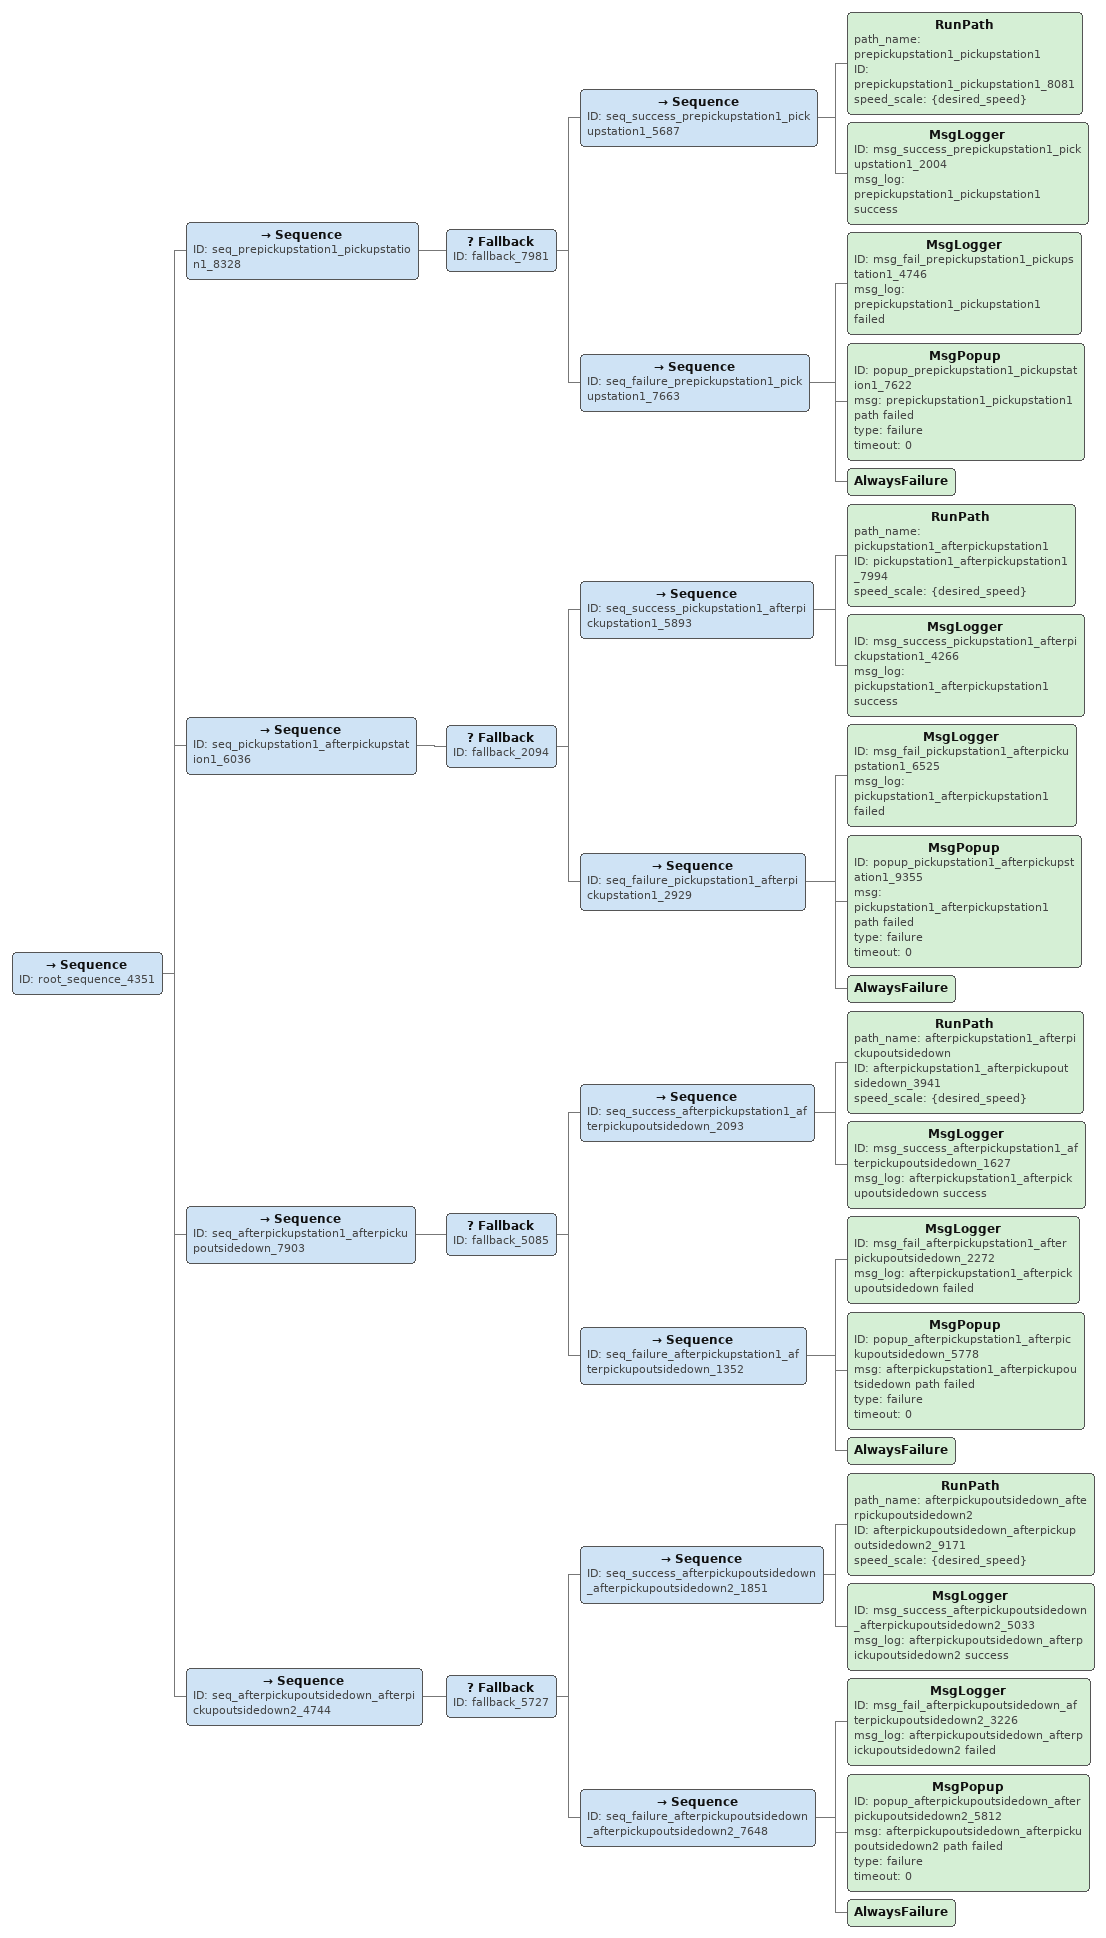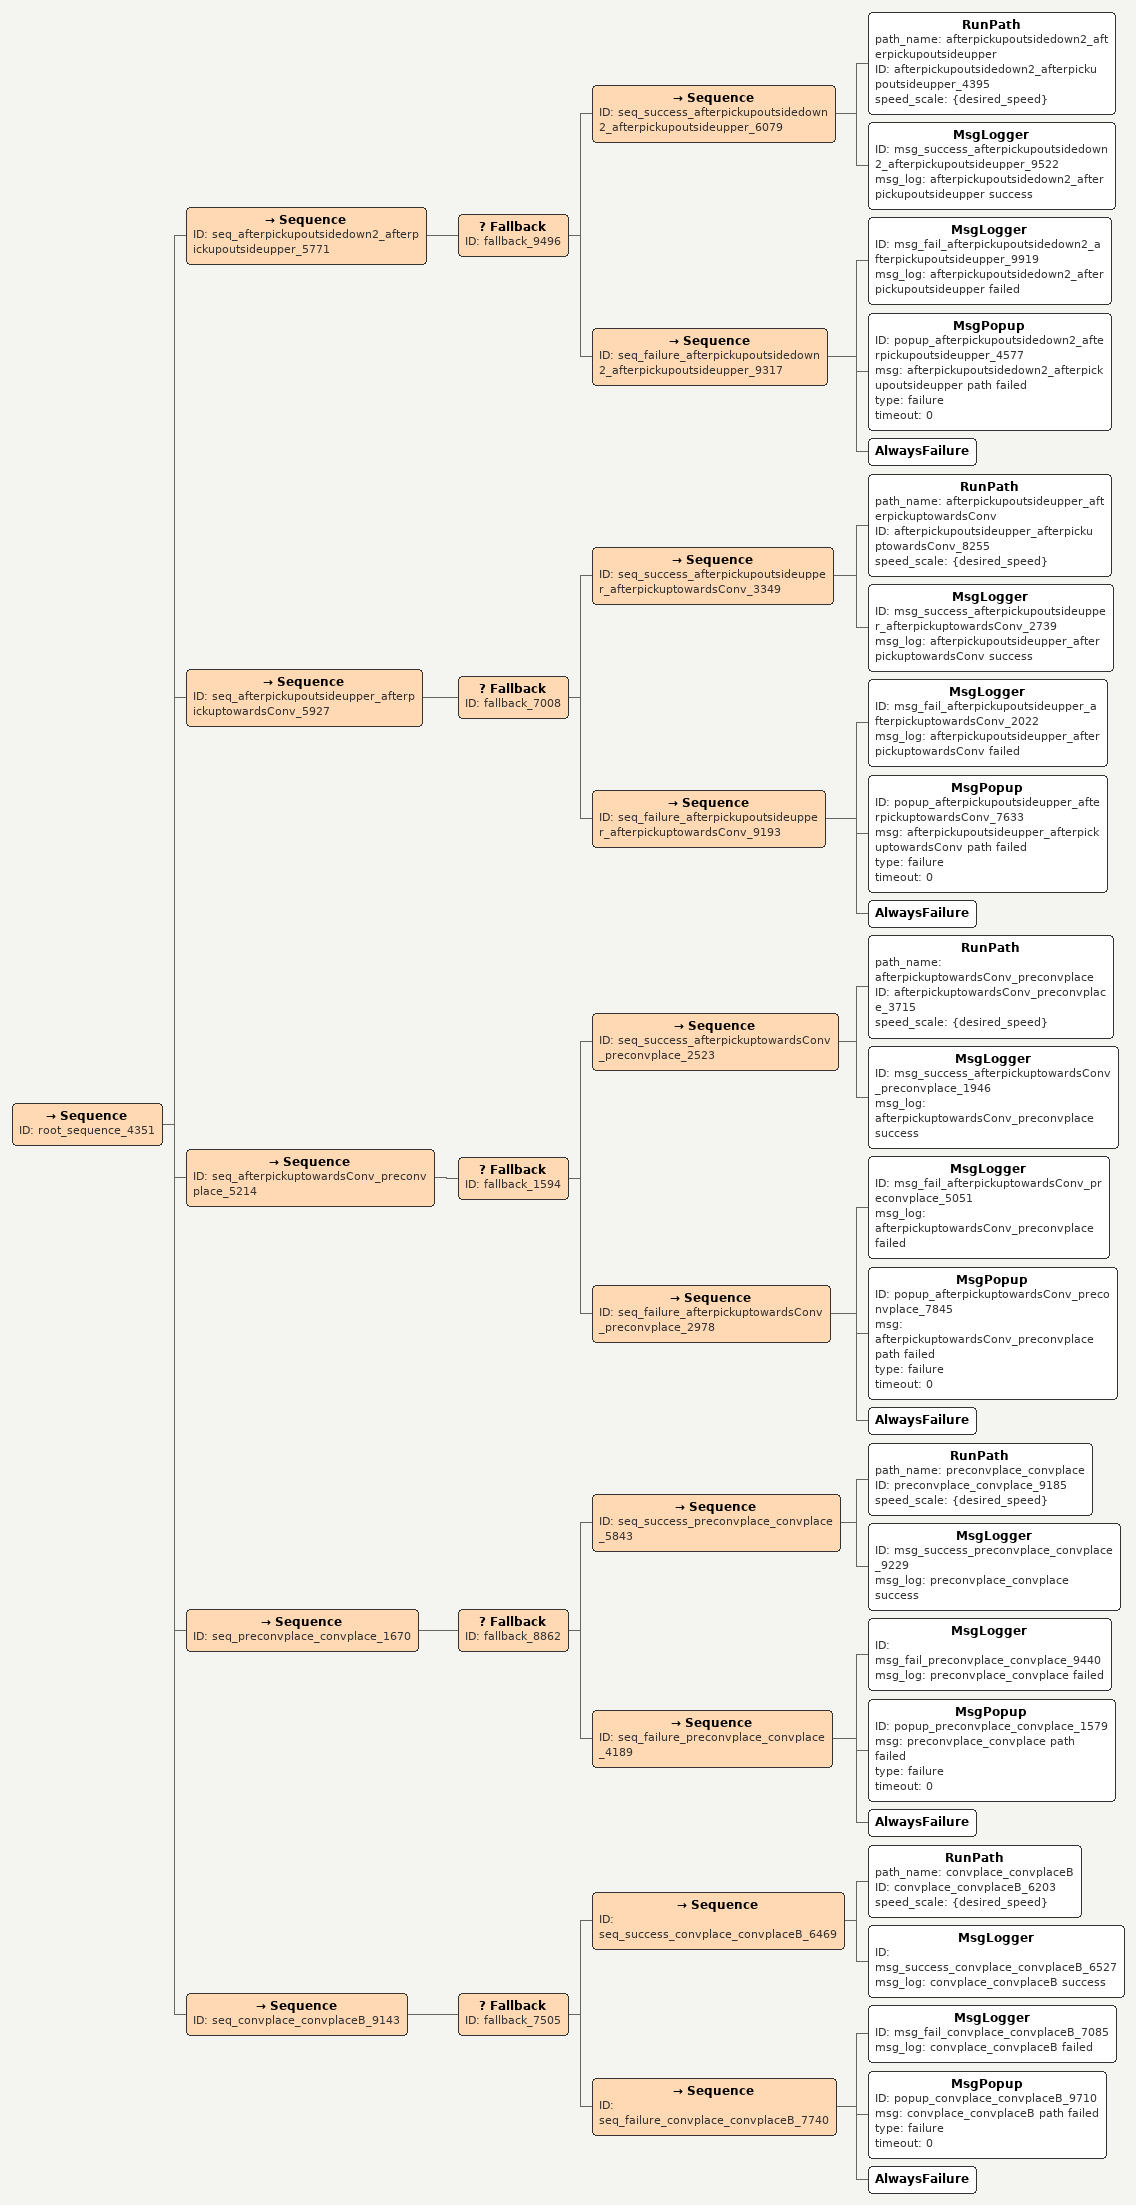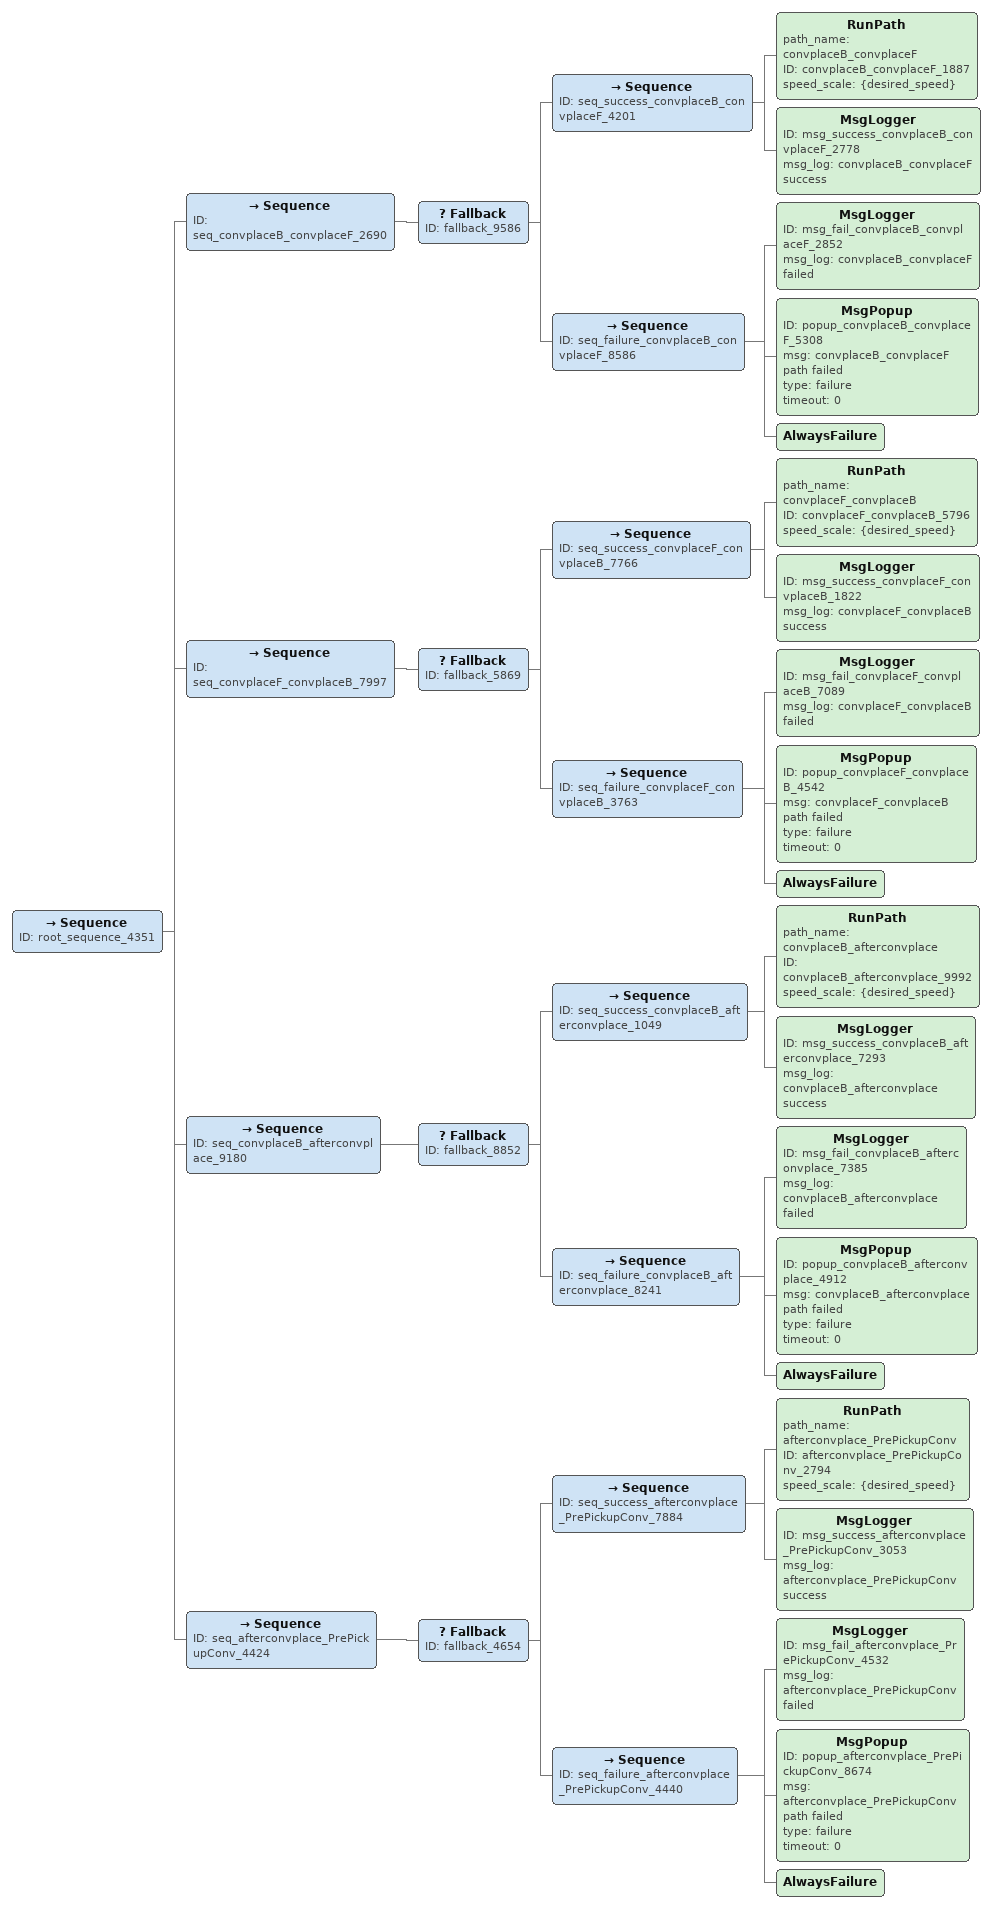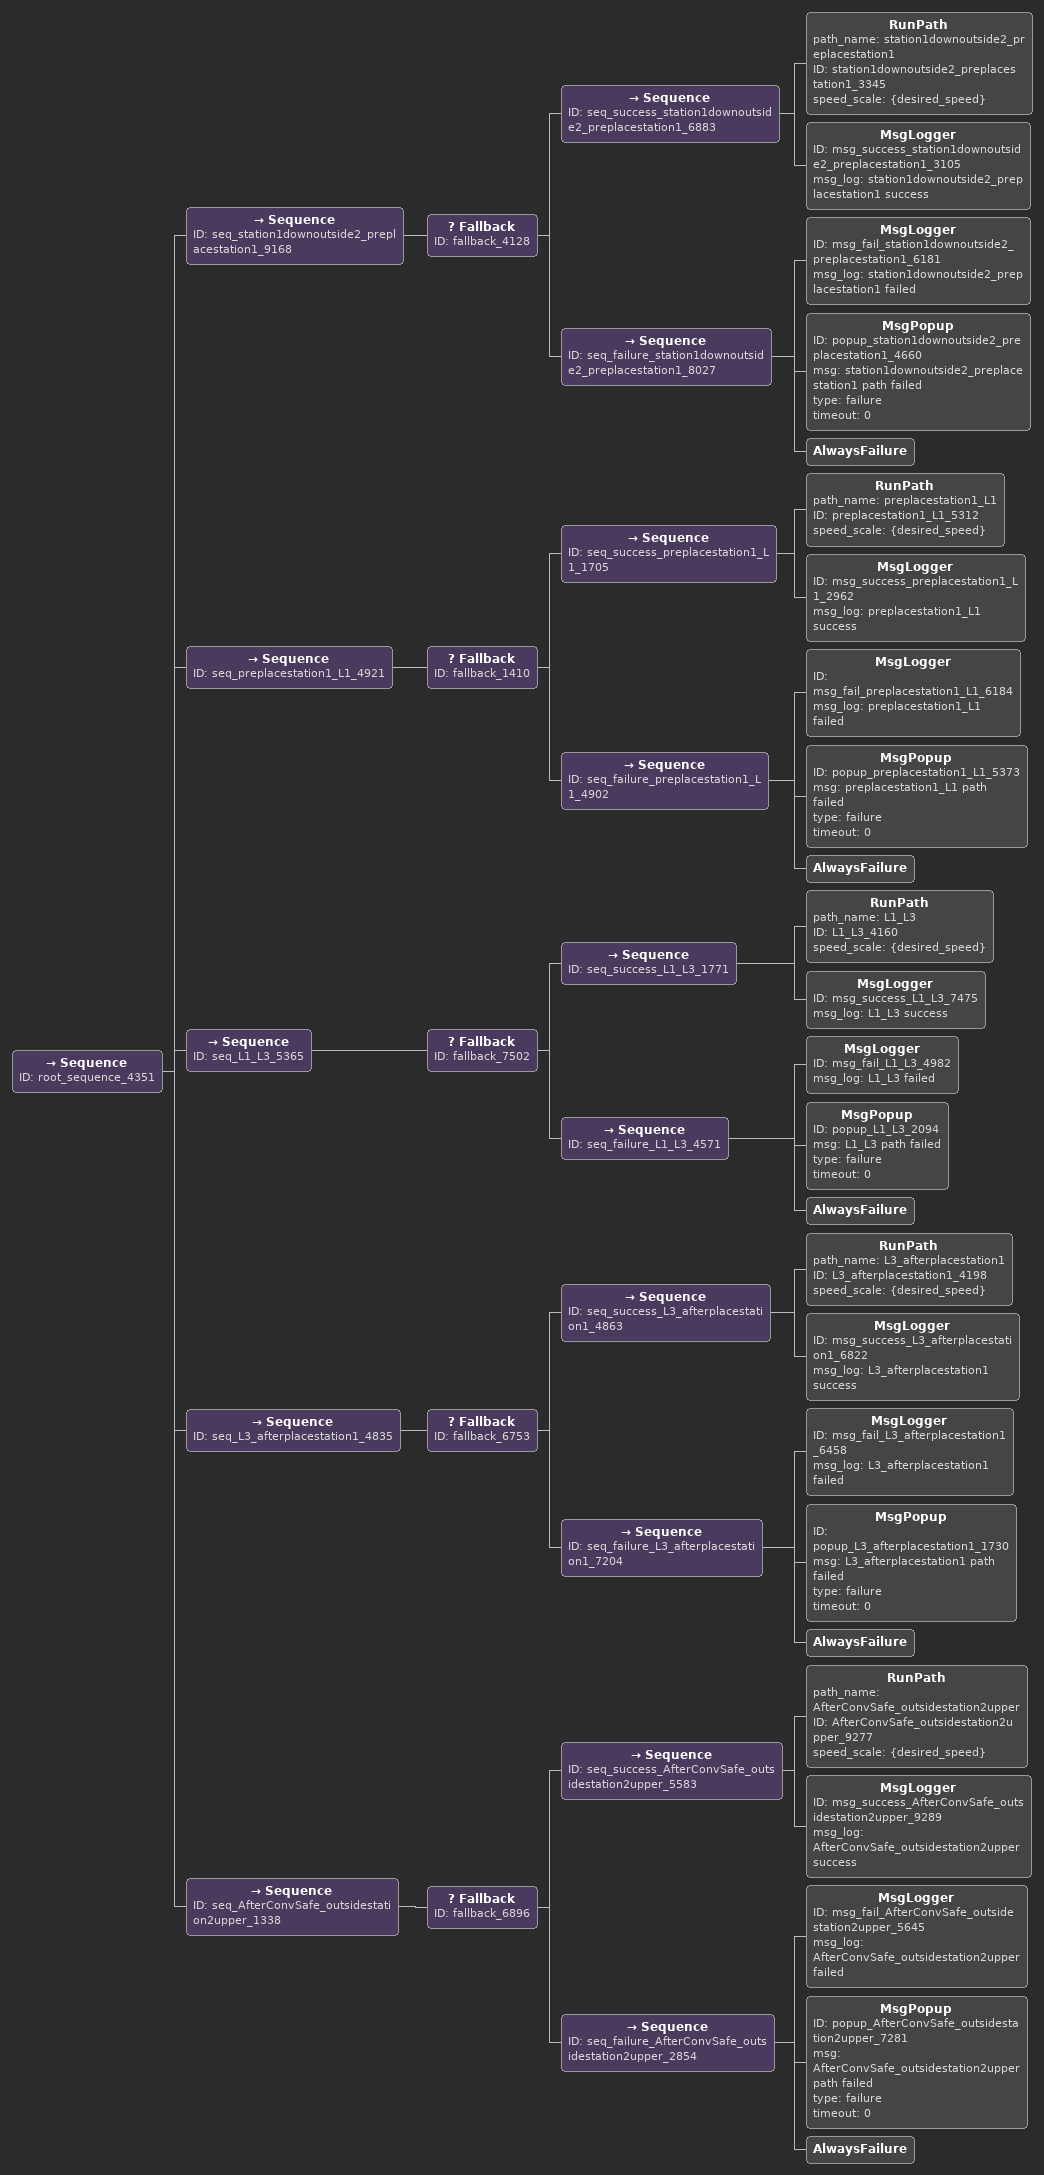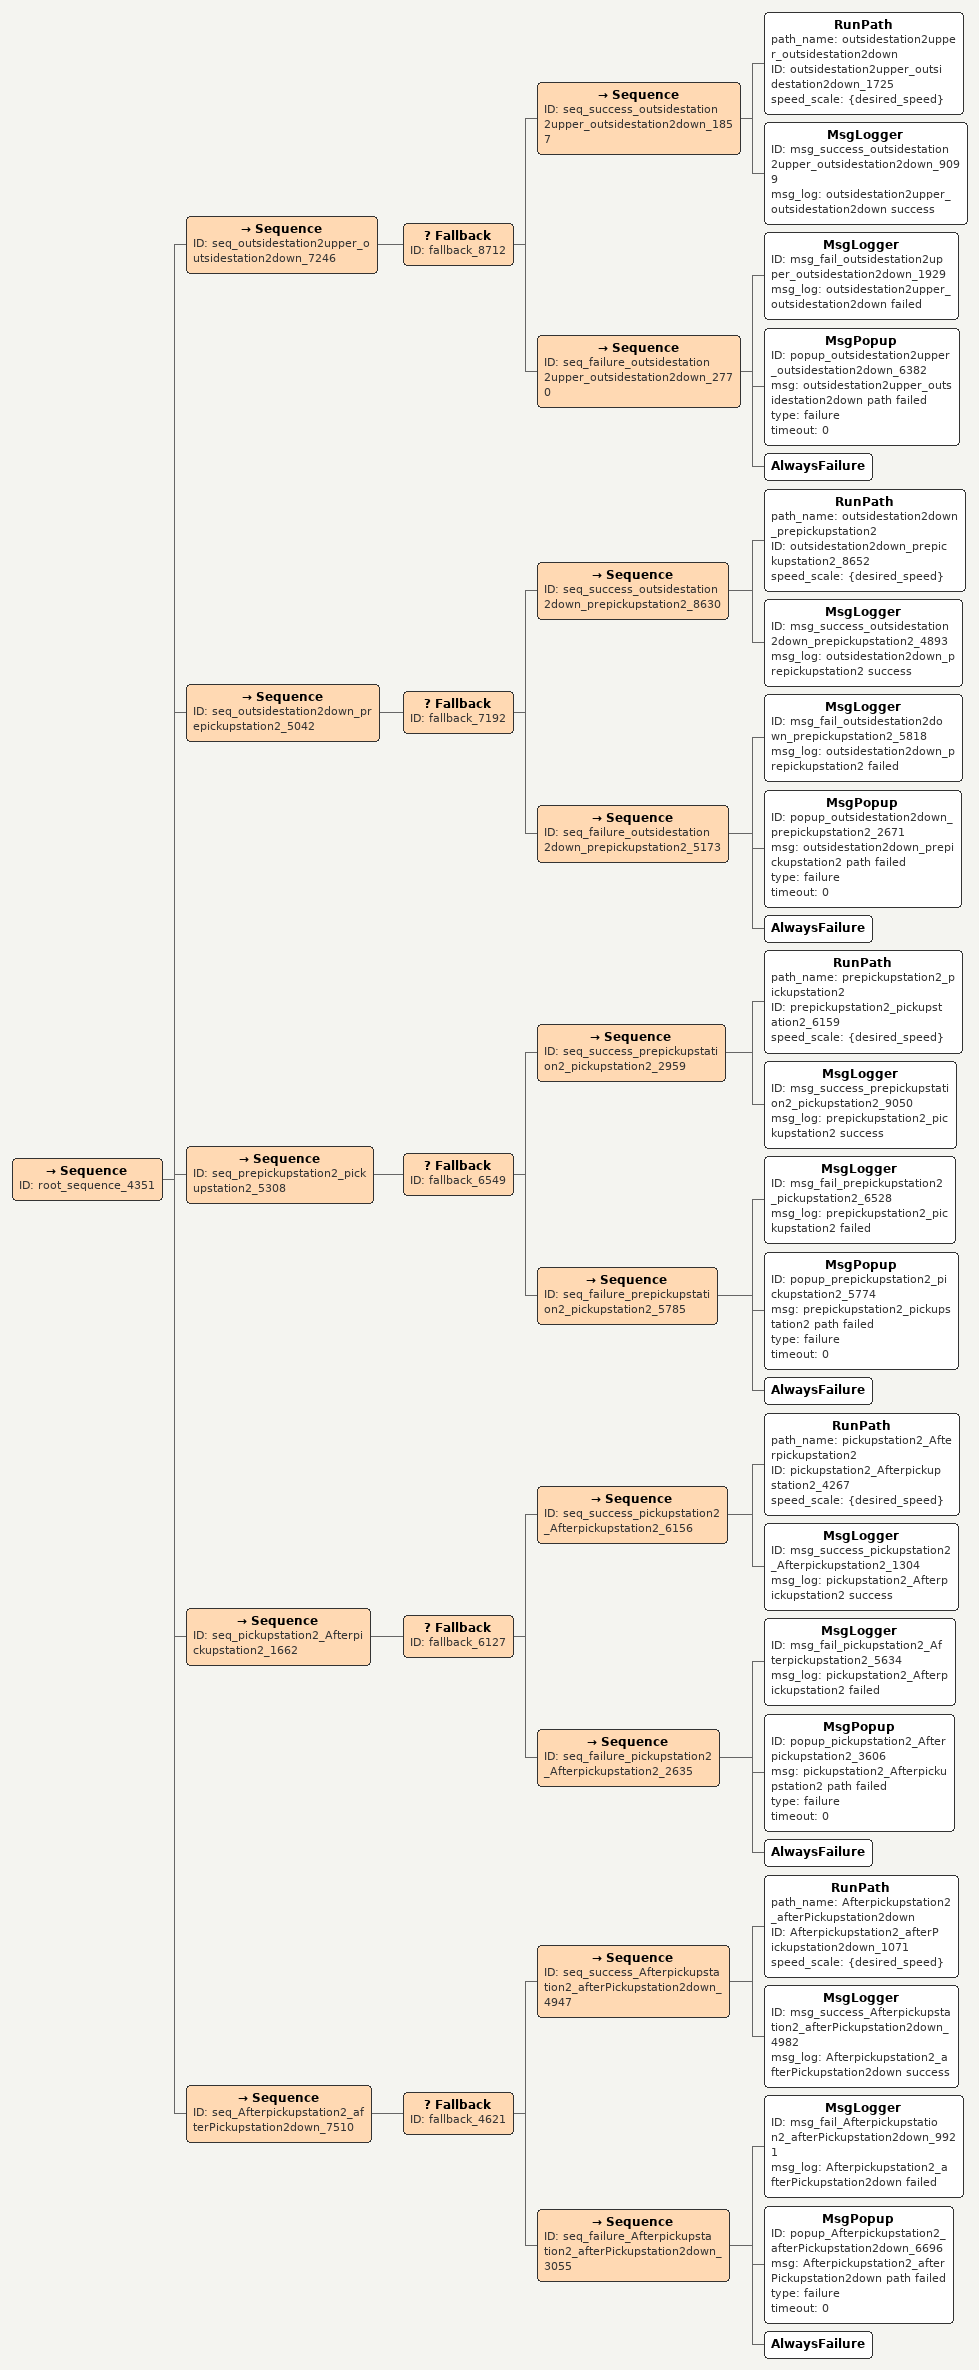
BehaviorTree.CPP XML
<Sequence ID="root_sequence_4351">
    <Sequence ID="seq_prepickupstation1_pickupstation1_8328">
        <Fallback ID="fallback_7981">
            <Sequence ID="seq_success_prepickupstation1_pickupstation1_5687">
                <RunPath path_name="prepickupstation1_pickupstation1" ID="prepickupstation1_pickupstation1_8081" speed_scale="{desired_speed}"/>
                <MsgLogger ID="msg_success_prepickupstation1_pickupstation1_2004" msg_log="prepickupstation1_pickupstation1 success"/>
            </Sequence>
            <Sequence ID="seq_failure_prepickupstation1_pickupstation1_7663">
                <MsgLogger ID="msg_fail_prepickupstation1_pickupstation1_4746" msg_log="prepickupstation1_pickupstation1 failed"/>
                <MsgPopup ID="popup_prepickupstation1_pickupstation1_7622" msg="prepickupstation1_pickupstation1 path failed" type="failure" timeout="0"/>
                <AlwaysFailure/>
            </Sequence>
        </Fallback>
    </Sequence>
    <Sequence ID="seq_pickupstation1_afterpickupstation1_6036">
        <Fallback ID="fallback_2094">
            <Sequence ID="seq_success_pickupstation1_afterpickupstation1_5893">
                <RunPath path_name="pickupstation1_afterpickupstation1" ID="pickupstation1_afterpickupstation1_7994" speed_scale="{desired_speed}"/>
                <MsgLogger ID="msg_success_pickupstation1_afterpickupstation1_4266" msg_log="pickupstation1_afterpickupstation1 success"/>
            </Sequence>
            <Sequence ID="seq_failure_pickupstation1_afterpickupstation1_2929">
                <MsgLogger ID="msg_fail_pickupstation1_afterpickupstation1_6525" msg_log="pickupstation1_afterpickupstation1 failed"/>
                <MsgPopup ID="popup_pickupstation1_afterpickupstation1_9355" msg="pickupstation1_afterpickupstation1 path failed" type="failure" timeout="0"/>
                <AlwaysFailure/>
            </Sequence>
        </Fallback>
    </Sequence>
    <Sequence ID="seq_afterpickupstation1_afterpickupoutsidedown_7903">
        <Fallback ID="fallback_5085">
            <Sequence ID="seq_success_afterpickupstation1_afterpickupoutsidedown_2093">
                <RunPath path_name="afterpickupstation1_afterpickupoutsidedown" ID="afterpickupstation1_afterpickupoutsidedown_3941" speed_scale="{desired_speed}"/>
                <MsgLogger ID="msg_success_afterpickupstation1_afterpickupoutsidedown_1627" msg_log="afterpickupstation1_afterpickupoutsidedown success"/>
            </Sequence>
            <Sequence ID="seq_failure_afterpickupstation1_afterpickupoutsidedown_1352">
                <MsgLogger ID="msg_fail_afterpickupstation1_afterpickupoutsidedown_2272" msg_log="afterpickupstation1_afterpickupoutsidedown failed"/>
                <MsgPopup ID="popup_afterpickupstation1_afterpickupoutsidedown_5778" msg="afterpickupstation1_afterpickupoutsidedown path failed" type="failure" timeout="0"/>
                <AlwaysFailure/>
            </Sequence>
        </Fallback>
    </Sequence>
    <Sequence ID="seq_afterpickupoutsidedown_afterpickupoutsidedown2_4744">
        <Fallback ID="fallback_5727">
            <Sequence ID="seq_success_afterpickupoutsidedown_afterpickupoutsidedown2_1851">
                <RunPath path_name="afterpickupoutsidedown_afterpickupoutsidedown2" ID="afterpickupoutsidedown_afterpickupoutsidedown2_9171" speed_scale="{desired_speed}"/>
                <MsgLogger ID="msg_success_afterpickupoutsidedown_afterpickupoutsidedown2_5033" msg_log="afterpickupoutsidedown_afterpickupoutsidedown2 success"/>
            </Sequence>
            <Sequence ID="seq_failure_afterpickupoutsidedown_afterpickupoutsidedown2_7648">
                <MsgLogger ID="msg_fail_afterpickupoutsidedown_afterpickupoutsidedown2_3226" msg_log="afterpickupoutsidedown_afterpickupoutsidedown2 failed"/>
                <MsgPopup ID="popup_afterpickupoutsidedown_afterpickupoutsidedown2_5812" msg="afterpickupoutsidedown_afterpickupoutsidedown2 path failed" type="failure" timeout="0"/>
                <AlwaysFailure/>
            </Sequence>
        </Fallback>
    </Sequence>
</Sequence>

<Sequence ID="root_sequence_4351">
    <Sequence ID="seq_afterpickupoutsidedown2_afterpickupoutsideupper_5771">
        <Fallback ID="fallback_9496">
            <Sequence ID="seq_success_afterpickupoutsidedown2_afterpickupoutsideupper_6079">
                <RunPath path_name="afterpickupoutsidedown2_afterpickupoutsideupper" ID="afterpickupoutsidedown2_afterpickupoutsideupper_4395" speed_scale="{desired_speed}"/>
                <MsgLogger ID="msg_success_afterpickupoutsidedown2_afterpickupoutsideupper_9522" msg_log="afterpickupoutsidedown2_afterpickupoutsideupper success"/>
            </Sequence>
            <Sequence ID="seq_failure_afterpickupoutsidedown2_afterpickupoutsideupper_9317">
                <MsgLogger ID="msg_fail_afterpickupoutsidedown2_afterpickupoutsideupper_9919" msg_log="afterpickupoutsidedown2_afterpickupoutsideupper failed"/>
                <MsgPopup ID="popup_afterpickupoutsidedown2_afterpickupoutsideupper_4577" msg="afterpickupoutsidedown2_afterpickupoutsideupper path failed" type="failure" timeout="0"/>
                <AlwaysFailure/>
            </Sequence>
        </Fallback>
    </Sequence>
    <Sequence ID="seq_afterpickupoutsideupper_afterpickuptowardsConv_5927">
        <Fallback ID="fallback_7008">
            <Sequence ID="seq_success_afterpickupoutsideupper_afterpickuptowardsConv_3349">
                <RunPath path_name="afterpickupoutsideupper_afterpickuptowardsConv" ID="afterpickupoutsideupper_afterpickuptowardsConv_8255" speed_scale="{desired_speed}"/>
                <MsgLogger ID="msg_success_afterpickupoutsideupper_afterpickuptowardsConv_2739" msg_log="afterpickupoutsideupper_afterpickuptowardsConv success"/>
            </Sequence>
            <Sequence ID="seq_failure_afterpickupoutsideupper_afterpickuptowardsConv_9193">
                <MsgLogger ID="msg_fail_afterpickupoutsideupper_afterpickuptowardsConv_2022" msg_log="afterpickupoutsideupper_afterpickuptowardsConv failed"/>
                <MsgPopup ID="popup_afterpickupoutsideupper_afterpickuptowardsConv_7633" msg="afterpickupoutsideupper_afterpickuptowardsConv path failed" type="failure" timeout="0"/>
                <AlwaysFailure/>
            </Sequence>
        </Fallback>
    </Sequence>
    <Sequence ID="seq_afterpickuptowardsConv_preconvplace_5214">
        <Fallback ID="fallback_1594">
            <Sequence ID="seq_success_afterpickuptowardsConv_preconvplace_2523">
                <RunPath path_name="afterpickuptowardsConv_preconvplace" ID="afterpickuptowardsConv_preconvplace_3715" speed_scale="{desired_speed}"/>
                <MsgLogger ID="msg_success_afterpickuptowardsConv_preconvplace_1946" msg_log="afterpickuptowardsConv_preconvplace success"/>
            </Sequence>
            <Sequence ID="seq_failure_afterpickuptowardsConv_preconvplace_2978">
                <MsgLogger ID="msg_fail_afterpickuptowardsConv_preconvplace_5051" msg_log="afterpickuptowardsConv_preconvplace failed"/>
                <MsgPopup ID="popup_afterpickuptowardsConv_preconvplace_7845" msg="afterpickuptowardsConv_preconvplace path failed" type="failure" timeout="0"/>
                <AlwaysFailure/>
            </Sequence>
        </Fallback>
    </Sequence>
    <Sequence ID="seq_preconvplace_convplace_1670">
        <Fallback ID="fallback_8862">
            <Sequence ID="seq_success_preconvplace_convplace_5843">
                <RunPath path_name="preconvplace_convplace" ID="preconvplace_convplace_9185" speed_scale="{desired_speed}"/>
                <MsgLogger ID="msg_success_preconvplace_convplace_9229" msg_log="preconvplace_convplace success"/>
            </Sequence>
            <Sequence ID="seq_failure_preconvplace_convplace_4189">
                <MsgLogger ID="msg_fail_preconvplace_convplace_9440" msg_log="preconvplace_convplace failed"/>
                <MsgPopup ID="popup_preconvplace_convplace_1579" msg="preconvplace_convplace path failed" type="failure" timeout="0"/>
                <AlwaysFailure/>
            </Sequence>
        </Fallback>
    </Sequence>
    <Sequence ID="seq_convplace_convplaceB_9143">
        <Fallback ID="fallback_7505">
            <Sequence ID="seq_success_convplace_convplaceB_6469">
                <RunPath path_name="convplace_convplaceB" ID="convplace_convplaceB_6203" speed_scale="{desired_speed}"/>
                <MsgLogger ID="msg_success_convplace_convplaceB_6527" msg_log="convplace_convplaceB success"/>
            </Sequence>
            <Sequence ID="seq_failure_convplace_convplaceB_7740">
                <MsgLogger ID="msg_fail_convplace_convplaceB_7085" msg_log="convplace_convplaceB failed"/>
                <MsgPopup ID="popup_convplace_convplaceB_9710" msg="convplace_convplaceB path failed" type="failure" timeout="0"/>
                <AlwaysFailure/>
            </Sequence>
        </Fallback>
    </Sequence>
</Sequence>

<Sequence ID="root_sequence_4351">
    <Sequence ID="seq_convplaceB_convplaceF_2690">
        <Fallback ID="fallback_9586">
            <Sequence ID="seq_success_convplaceB_convplaceF_4201">
                <RunPath path_name="convplaceB_convplaceF" ID="convplaceB_convplaceF_1887" speed_scale="{desired_speed}"/>
                <MsgLogger ID="msg_success_convplaceB_convplaceF_2778" msg_log="convplaceB_convplaceF success"/>
            </Sequence>
            <Sequence ID="seq_failure_convplaceB_convplaceF_8586">
                <MsgLogger ID="msg_fail_convplaceB_convplaceF_2852" msg_log="convplaceB_convplaceF failed"/>
                <MsgPopup ID="popup_convplaceB_convplaceF_5308" msg="convplaceB_convplaceF path failed" type="failure" timeout="0"/>
                <AlwaysFailure/>
            </Sequence>
        </Fallback>
    </Sequence>
    <Sequence ID="seq_convplaceF_convplaceB_7997">
        <Fallback ID="fallback_5869">
            <Sequence ID="seq_success_convplaceF_convplaceB_7766">
                <RunPath path_name="convplaceF_convplaceB" ID="convplaceF_convplaceB_5796" speed_scale="{desired_speed}"/>
                <MsgLogger ID="msg_success_convplaceF_convplaceB_1822" msg_log="convplaceF_convplaceB success"/>
            </Sequence>
            <Sequence ID="seq_failure_convplaceF_convplaceB_3763">
                <MsgLogger ID="msg_fail_convplaceF_convplaceB_7089" msg_log="convplaceF_convplaceB failed"/>
                <MsgPopup ID="popup_convplaceF_convplaceB_4542" msg="convplaceF_convplaceB path failed" type="failure" timeout="0"/>
                <AlwaysFailure/>
            </Sequence>
        </Fallback>
    </Sequence>
    <Sequence ID="seq_convplaceB_afterconvplace_9180">
        <Fallback ID="fallback_8852">
            <Sequence ID="seq_success_convplaceB_afterconvplace_1049">
                <RunPath path_name="convplaceB_afterconvplace" ID="convplaceB_afterconvplace_9992" speed_scale="{desired_speed}"/>
                <MsgLogger ID="msg_success_convplaceB_afterconvplace_7293" msg_log="convplaceB_afterconvplace success"/>
            </Sequence>
            <Sequence ID="seq_failure_convplaceB_afterconvplace_8241">
                <MsgLogger ID="msg_fail_convplaceB_afterconvplace_7385" msg_log="convplaceB_afterconvplace failed"/>
                <MsgPopup ID="popup_convplaceB_afterconvplace_4912" msg="convplaceB_afterconvplace path failed" type="failure" timeout="0"/>
                <AlwaysFailure/>
            </Sequence>
        </Fallback>
    </Sequence>
    <Sequence ID="seq_afterconvplace_PrePickupConv_4424">
        <Fallback ID="fallback_4654">
            <Sequence ID="seq_success_afterconvplace_PrePickupConv_7884">
                <RunPath path_name="afterconvplace_PrePickupConv" ID="afterconvplace_PrePickupConv_2794" speed_scale="{desired_speed}"/>
                <MsgLogger ID="msg_success_afterconvplace_PrePickupConv_3053" msg_log="afterconvplace_PrePickupConv success"/>
            </Sequence>
            <Sequence ID="seq_failure_afterconvplace_PrePickupConv_4440">
                <MsgLogger ID="msg_fail_afterconvplace_PrePickupConv_4532" msg_log="afterconvplace_PrePickupConv failed"/>
                <MsgPopup ID="popup_afterconvplace_PrePickupConv_8674" msg="afterconvplace_PrePickupConv path failed" type="failure" timeout="0"/>
                <AlwaysFailure/>
            </Sequence>
        </Fallback>
    </Sequence>
</Sequence>

<Sequence ID="root_sequence_4351">
    <Sequence ID="seq_station1downoutside2_preplacestation1_9168">
        <Fallback ID="fallback_4128">
            <Sequence ID="seq_success_station1downoutside2_preplacestation1_6883">
                <RunPath path_name="station1downoutside2_preplacestation1" ID="station1downoutside2_preplacestation1_3345" speed_scale="{desired_speed}"/>
                <MsgLogger ID="msg_success_station1downoutside2_preplacestation1_3105" msg_log="station1downoutside2_preplacestation1 success"/>
            </Sequence>
            <Sequence ID="seq_failure_station1downoutside2_preplacestation1_8027">
                <MsgLogger ID="msg_fail_station1downoutside2_preplacestation1_6181" msg_log="station1downoutside2_preplacestation1 failed"/>
                <MsgPopup ID="popup_station1downoutside2_preplacestation1_4660" msg="station1downoutside2_preplacestation1 path failed" type="failure" timeout="0"/>
                <AlwaysFailure/>
            </Sequence>
        </Fallback>
    </Sequence>
    <Sequence ID="seq_preplacestation1_L1_4921">
        <Fallback ID="fallback_1410">
            <Sequence ID="seq_success_preplacestation1_L1_1705">
                <RunPath path_name="preplacestation1_L1" ID="preplacestation1_L1_5312" speed_scale="{desired_speed}"/>
                <MsgLogger ID="msg_success_preplacestation1_L1_2962" msg_log="preplacestation1_L1 success"/>
            </Sequence>
            <Sequence ID="seq_failure_preplacestation1_L1_4902">
                <MsgLogger ID="msg_fail_preplacestation1_L1_6184" msg_log="preplacestation1_L1 failed"/>
                <MsgPopup ID="popup_preplacestation1_L1_5373" msg="preplacestation1_L1 path failed" type="failure" timeout="0"/>
                <AlwaysFailure/>
            </Sequence>
        </Fallback>
    </Sequence>
    <Sequence ID="seq_L1_L3_5365">
        <Fallback ID="fallback_7502">
            <Sequence ID="seq_success_L1_L3_1771">
                <RunPath path_name="L1_L3" ID="L1_L3_4160" speed_scale="{desired_speed}"/>
                <MsgLogger ID="msg_success_L1_L3_7475" msg_log="L1_L3 success"/>
            </Sequence>
            <Sequence ID="seq_failure_L1_L3_4571">
                <MsgLogger ID="msg_fail_L1_L3_4982" msg_log="L1_L3 failed"/>
                <MsgPopup ID="popup_L1_L3_2094" msg="L1_L3 path failed" type="failure" timeout="0"/>
                <AlwaysFailure/>
            </Sequence>
        </Fallback>
    </Sequence>
    <Sequence ID="seq_L3_afterplacestation1_4835">
        <Fallback ID="fallback_6753">
            <Sequence ID="seq_success_L3_afterplacestation1_4863">
                <RunPath path_name="L3_afterplacestation1" ID="L3_afterplacestation1_4198" speed_scale="{desired_speed}"/>
                <MsgLogger ID="msg_success_L3_afterplacestation1_6822" msg_log="L3_afterplacestation1 success"/>
            </Sequence>
            <Sequence ID="seq_failure_L3_afterplacestation1_7204">
                <MsgLogger ID="msg_fail_L3_afterplacestation1_6458" msg_log="L3_afterplacestation1 failed"/>
                <MsgPopup ID="popup_L3_afterplacestation1_1730" msg="L3_afterplacestation1 path failed" type="failure" timeout="0"/>
                <AlwaysFailure/>
            </Sequence>
        </Fallback>
    </Sequence>
    <Sequence ID="seq_AfterConvSafe_outsidestation2upper_1338">
        <Fallback ID="fallback_6896">
            <Sequence ID="seq_success_AfterConvSafe_outsidestation2upper_5583">
                <RunPath path_name="AfterConvSafe_outsidestation2upper" ID="AfterConvSafe_outsidestation2upper_9277" speed_scale="{desired_speed}"/>
                <MsgLogger ID="msg_success_AfterConvSafe_outsidestation2upper_9289" msg_log="AfterConvSafe_outsidestation2upper success"/>
            </Sequence>
            <Sequence ID="seq_failure_AfterConvSafe_outsidestation2upper_2854">
                <MsgLogger ID="msg_fail_AfterConvSafe_outsidestation2upper_5645" msg_log="AfterConvSafe_outsidestation2upper failed"/>
                <MsgPopup ID="popup_AfterConvSafe_outsidestation2upper_7281" msg="AfterConvSafe_outsidestation2upper path failed" type="failure" timeout="0"/>
                <AlwaysFailure/>
            </Sequence>
        </Fallback>
    </Sequence>
</Sequence>

<Sequence ID="root_sequence_4351">
    <Sequence ID="seq_outsidestation2upper_outsidestation2down_7246">
        <Fallback ID="fallback_8712">
            <Sequence ID="seq_success_outsidestation2upper_outsidestation2down_1857">
                <RunPath path_name="outsidestation2upper_outsidestation2down" ID="outsidestation2upper_outsidestation2down_1725" speed_scale="{desired_speed}"/>
                <MsgLogger ID="msg_success_outsidestation2upper_outsidestation2down_9099" msg_log="outsidestation2upper_outsidestation2down success"/>
            </Sequence>
            <Sequence ID="seq_failure_outsidestation2upper_outsidestation2down_2770">
                <MsgLogger ID="msg_fail_outsidestation2upper_outsidestation2down_1929" msg_log="outsidestation2upper_outsidestation2down failed"/>
                <MsgPopup ID="popup_outsidestation2upper_outsidestation2down_6382" msg="outsidestation2upper_outsidestation2down path failed" type="failure" timeout="0"/>
                <AlwaysFailure/>
            </Sequence>
        </Fallback>
    </Sequence>
    <Sequence ID="seq_outsidestation2down_prepickupstation2_5042">
        <Fallback ID="fallback_7192">
            <Sequence ID="seq_success_outsidestation2down_prepickupstation2_8630">
                <RunPath path_name="outsidestation2down_prepickupstation2" ID="outsidestation2down_prepickupstation2_8652" speed_scale="{desired_speed}"/>
                <MsgLogger ID="msg_success_outsidestation2down_prepickupstation2_4893" msg_log="outsidestation2down_prepickupstation2 success"/>
            </Sequence>
            <Sequence ID="seq_failure_outsidestation2down_prepickupstation2_5173">
                <MsgLogger ID="msg_fail_outsidestation2down_prepickupstation2_5818" msg_log="outsidestation2down_prepickupstation2 failed"/>
                <MsgPopup ID="popup_outsidestation2down_prepickupstation2_2671" msg="outsidestation2down_prepickupstation2 path failed" type="failure" timeout="0"/>
                <AlwaysFailure/>
            </Sequence>
        </Fallback>
    </Sequence>
    <Sequence ID="seq_prepickupstation2_pickupstation2_5308">
        <Fallback ID="fallback_6549">
            <Sequence ID="seq_success_prepickupstation2_pickupstation2_2959">
                <RunPath path_name="prepickupstation2_pickupstation2" ID="prepickupstation2_pickupstation2_6159" speed_scale="{desired_speed}"/>
                <MsgLogger ID="msg_success_prepickupstation2_pickupstation2_9050" msg_log="prepickupstation2_pickupstation2 success"/>
            </Sequence>
            <Sequence ID="seq_failure_prepickupstation2_pickupstation2_5785">
                <MsgLogger ID="msg_fail_prepickupstation2_pickupstation2_6528" msg_log="prepickupstation2_pickupstation2 failed"/>
                <MsgPopup ID="popup_prepickupstation2_pickupstation2_5774" msg="prepickupstation2_pickupstation2 path failed" type="failure" timeout="0"/>
                <AlwaysFailure/>
            </Sequence>
        </Fallback>
    </Sequence>
    <Sequence ID="seq_pickupstation2_Afterpickupstation2_1662">
        <Fallback ID="fallback_6127">
            <Sequence ID="seq_success_pickupstation2_Afterpickupstation2_6156">
                <RunPath path_name="pickupstation2_Afterpickupstation2" ID="pickupstation2_Afterpickupstation2_4267" speed_scale="{desired_speed}"/>
                <MsgLogger ID="msg_success_pickupstation2_Afterpickupstation2_1304" msg_log="pickupstation2_Afterpickupstation2 success"/>
            </Sequence>
            <Sequence ID="seq_failure_pickupstation2_Afterpickupstation2_2635">
                <MsgLogger ID="msg_fail_pickupstation2_Afterpickupstation2_5634" msg_log="pickupstation2_Afterpickupstation2 failed"/>
                <MsgPopup ID="popup_pickupstation2_Afterpickupstation2_3606" msg="pickupstation2_Afterpickupstation2 path failed" type="failure" timeout="0"/>
                <AlwaysFailure/>
            </Sequence>
        </Fallback>
    </Sequence>
    <Sequence ID="seq_Afterpickupstation2_afterPickupstation2down_7510">
        <Fallback ID="fallback_4621">
            <Sequence ID="seq_success_Afterpickupstation2_afterPickupstation2down_4947">
                <RunPath path_name="Afterpickupstation2_afterPickupstation2down" ID="Afterpickupstation2_afterPickupstation2down_1071" speed_scale="{desired_speed}"/>
                <MsgLogger ID="msg_success_Afterpickupstation2_afterPickupstation2down_4982" msg_log="Afterpickupstation2_afterPickupstation2down success"/>
            </Sequence>
            <Sequence ID="seq_failure_Afterpickupstation2_afterPickupstation2down_3055">
                <MsgLogger ID="msg_fail_Afterpickupstation2_afterPickupstation2down_9921" msg_log="Afterpickupstation2_afterPickupstation2down failed"/>
                <MsgPopup ID="popup_Afterpickupstation2_afterPickupstation2down_6696" msg="Afterpickupstation2_afterPickupstation2down path failed" type="failure" timeout="0"/>
                <AlwaysFailure/>
            </Sequence>
        </Fallback>
    </Sequence>
</Sequence>
